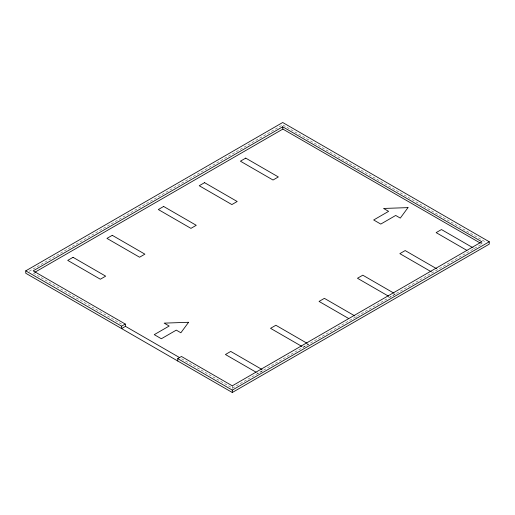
<?xml version="1.0" encoding="UTF-8"?>
<svg xmlns="http://www.w3.org/2000/svg" width="515" height="515" viewBox="0 0 515 515"><rect width="100%" height="100%" fill="white"/><g stroke="black" fill="none" stroke-linecap="round" stroke-linejoin="round"><path stroke-width="0.39" stroke-dasharray="2.58 1.93" d="M303.277 347.232L308.601 344.162M29.233 271.238L282.703 124.894L485.774 242.134M181.615 358.768L232.458 388.117L482.001 244.046L481.834 241.754M480.604 243.241L482.001 244.046M472.912 247.715L474.283 248.507M256.657 372.545L258.073 373.555L263.365 370.272M33.327 273.15L121.997 324.341M356.168 316.699L357.043 317.395M395.43 294.033L390.106 297.103M232.297 385.825L232.458 388.117"/><path stroke-width="0.77" d="M25.75 270.858L282.703 122.506L489.25 241.754L489.25 244.142L232.297 392.494L25.75 273.246L25.75 270.858L121.592 326.188L125.293 324.051L125.46 326.343L179.535 357.565M177.746 361.002L177.746 358.614L181.454 356.47L232.297 385.825L481.834 241.754L282.703 126.787L33.166 270.858L125.293 324.051M34.717 272.351L282.87 129.078L479.909 242.842M125.46 326.343L121.592 328.576L121.592 326.188M177.746 358.614L232.297 390.106L489.25 241.754M472.229 247.322L441.464 229.555L436.141 232.626L466.905 250.393M436.578 268.695L405.176 250.567L399.852 253.638L431.255 271.772M394.039 293.228L362.785 275.184L357.468 278.261L388.716 296.299M354.784 315.901L324.386 298.352L319.062 301.423L348.771 318.573M307.204 343.357L275.866 325.261L270.542 328.332L301.88 346.428M261.981 369.474L230.739 351.436L225.422 354.513L255.961 372.145M282.703 126.787L282.87 129.078M232.297 390.106L232.297 392.494M188.58 322.293L180.868 332.774L176.285 330.128L161.35 338.748L154.255 334.647L169.19 326.027L164.163 323.13L188.58 322.293M407.996 207.616L400.284 218.103L395.7 215.457L380.772 224.077L373.671 219.976L388.606 211.356L383.578 208.459L407.996 207.616M73.04 257.32L67.723 260.39L100.348 279.227L105.665 276.156L73.04 257.32M245.726 158.118L240.402 161.189L273.027 180.025L278.351 176.954L245.726 158.118M112.264 235.316L106.94 238.387L139.565 257.223L144.889 254.153L112.264 235.316M204.564 182.658L199.241 185.735L231.866 204.571L237.19 201.5L204.564 182.658M163.628 206.464L158.311 209.534L190.936 228.37L196.26 225.3L163.628 206.464"/></g></svg>
